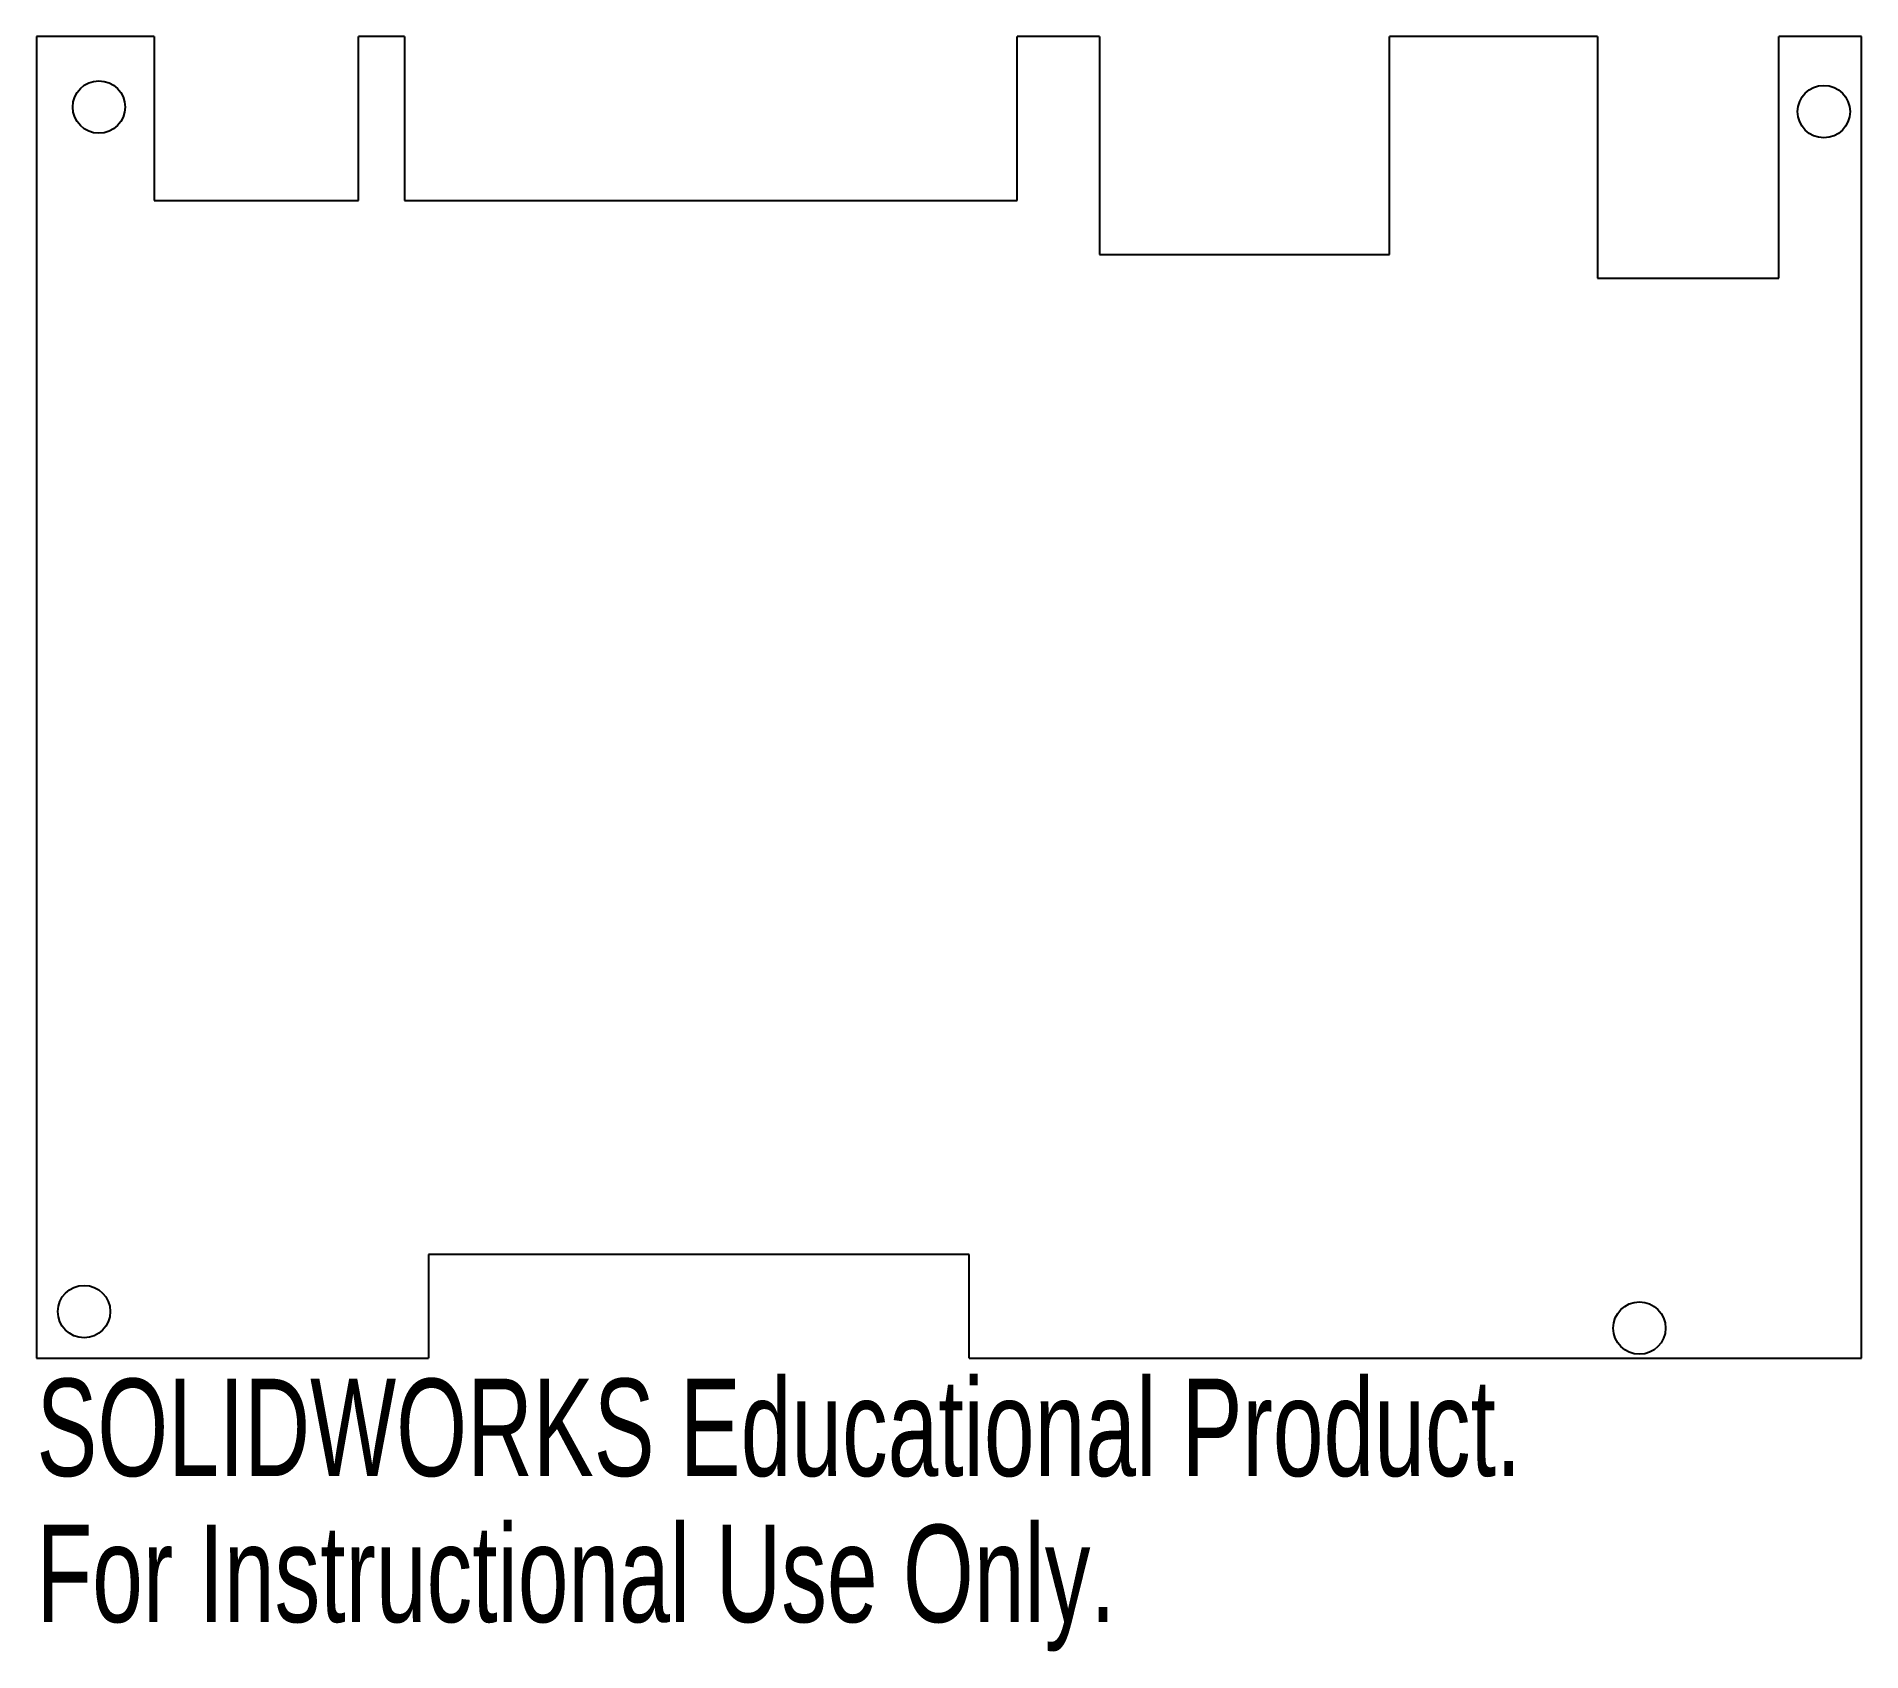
# Model space of a CAD drawing. Header units: millimetres. Extents: x 0 to 90.6, y -14.6 to 65.6.
import ezdxf

# ---------------------------------------------------------------- set-up
doc = ezdxf.new("R2010")
doc.units = ezdxf.units.MM
doc.styles.add('SLDTEXTSTYLE0', font='TXT', dxfattribs={"width": 0.7})

msp = doc.modelspace()

# ---------------------------------------------------------------- linework, layer by layer
at = {"color": 7, "linetype": 'Continuous', "lineweight": 25}
for p, q in [((5.84, 65.6), (0, 65.6)), ((0, 65.6), (0, 0)), ((5.84, 65.6), (5.84, 57.46)), ((18.26, 65.6), (15.98, 65.6)), ((15.98, 57.46), (15.98, 65.6)), ((18.26, 65.6), (18.26, 57.46)), ((52.75, 65.6), (48.66, 65.6)), ((48.66, 57.46), (48.66, 65.6)), ((52.75, 65.6), (52.75, 54.78)), ((77.47, 65.6), (67.15, 65.6)), ((67.15, 54.78), (67.15, 65.6)), ((77.47, 65.6), (77.47, 53.6)), ((90.57, 65.6), (86.47, 65.6)), ((86.47, 53.6), (86.47, 65.6)), ((90.57, 0), (90.57, 65.6)), ((5.84, 57.46), (15.98, 57.46)), ((18.26, 57.46), (48.66, 57.46)), ((52.75, 54.78), (67.15, 54.78)), ((77.47, 53.6), (86.47, 53.6)), ((19.446, 5.143), (19.446, 0)), ((46.279, 5.143), (19.446, 5.143)), ((46.279, 0), (46.279, 5.143)), ((0, 0), (19.446, 0)), ((46.279, 0), (90.57, 0))]:
    msp.add_line(p, q, dxfattribs=at)
for centre in [(3.099, 62.1), (88.7, 61.87), (2.36, 2.31), (79.55, 1.49)]:
    msp.add_circle(centre, 1.3, dxfattribs=at)

# ---------------------------------------------------------------- texts
at = {"color": 7, "linetype": 'Continuous', "char_height": 4.83362, "attachment_point": 1, "style": 'SLDTEXTSTYLE0'}
for s, insert in [('SOLIDWORKS Educational Product.', (0, -1.02)), ('For Instructional Use Only.', (0, -8.27))]:
    msp.add_mtext(s, dxfattribs=dict(at, insert=insert))

doc.saveas('drawing.dxf')
